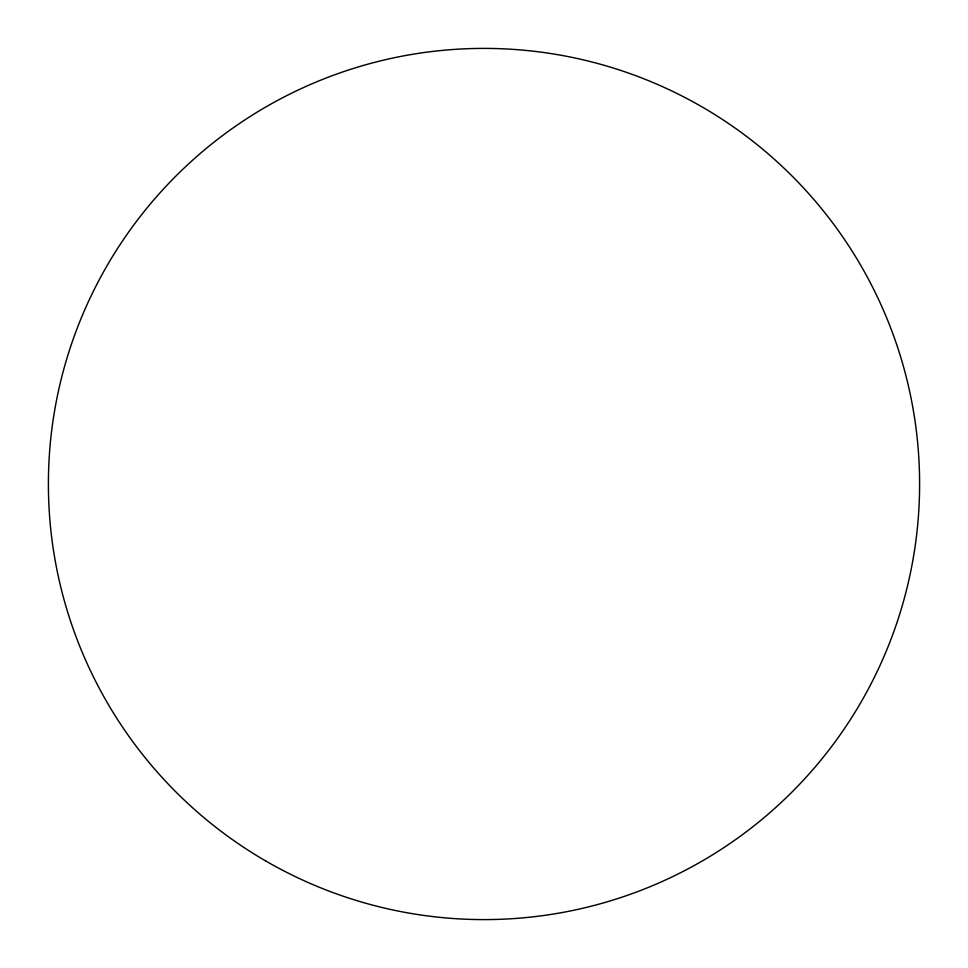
<?xml version="1.0" encoding="UTF-8"?>
<svg xmlns="http://www.w3.org/2000/svg" width="968" height="968" viewBox="0 0 968 968"><rect width="100%" height="100%" fill="white"/><g stroke="black" fill="none" stroke-linecap="round" stroke-linejoin="round"><path stroke-width="1.45" d="M266.2 861.242A435.6 435.6 0 0 0 919.6 484A435.6 435.6 0 0 0 266.2 106.758A435.6 435.6 0 0 0 266.2 861.242"/></g></svg>
